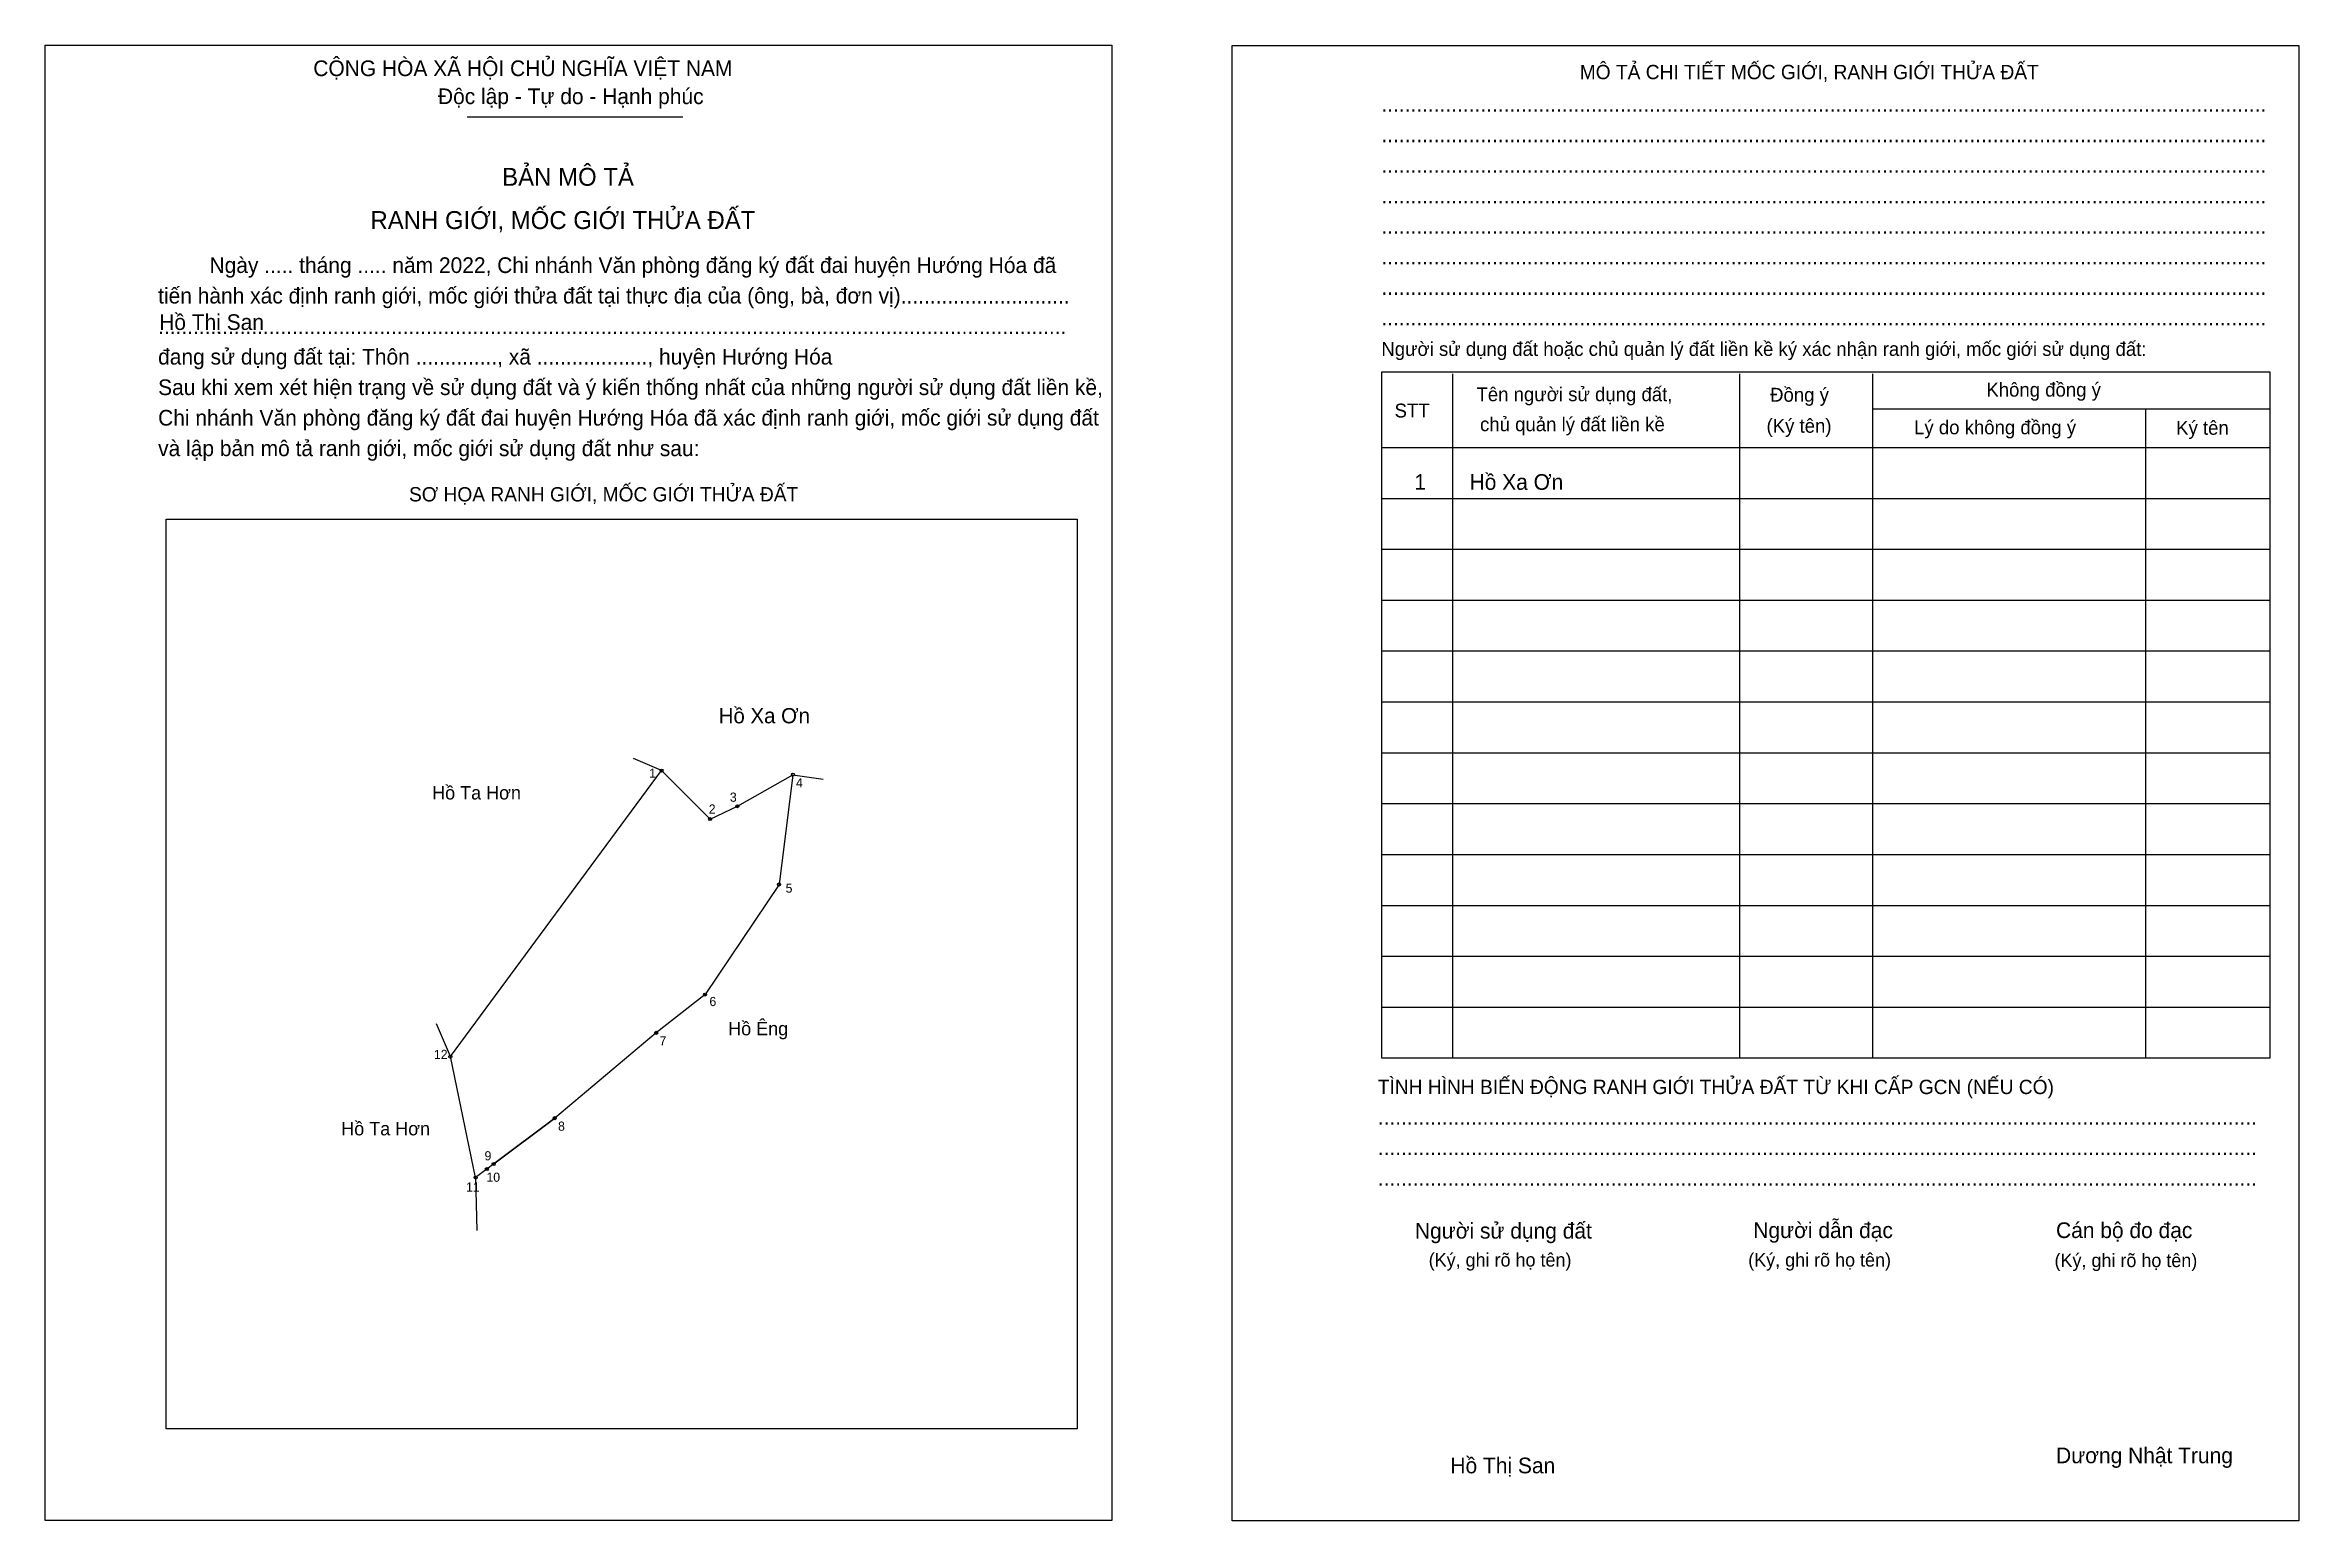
# Model space of a CAD drawing. Extents: x 544641 to 545244, y 1837383 to 1837777.
import ezdxf

# ---------------------------------------------------------------- set-up
doc = ezdxf.new("R2010")
doc.units = 0
for name, color, linetype in [('Level 1', 7, 'Continuous'), ('Level 10', 7, 'Continuous'), ('Level 11', 7, 'Continuous'), ('Level 12', 7, 'Continuous'), ('Level 2', 7, 'Continuous'), ('Level 25', 7, 'Continuous'), ('Level 27', 7, 'Continuous'), ('Level 36', 7, 'Continuous'), ('Level 52', 7, 'Continuous'), ('Level 55', 7, 'Continuous'), ('Level 6', 7, 'Continuous'), ('Level 9', 7, 'Continuous')]:
    doc.layers.add(name, color=color, linetype=linetype)

msp = doc.modelspace()

# ---------------------------------------------------------------- linework, layer by layer
at = {"layer": 'Level 1'}
for p, q in [((544640.88, 1837777.36), (544640.88, 1837777.36)), ((544958.33, 1837777.22), (544958.33, 1837777.22)), ((544753.78, 1837758.17), (544811.48, 1837758.17)), ((545017.31, 1837689.45), (545017.31, 1837506.41)), ((545094.06, 1837689.45), (545094.06, 1837506.41)), ((545129.58, 1837689.45), (545129.58, 1837506.41)), ((545129.58, 1837680.06), (545236, 1837680.06)), ((545202.66, 1837680.06), (545202.66, 1837506.41)), ((544998.26, 1837669.72), (545236, 1837669.72)), ((544998.26, 1837656.11), (545236, 1837656.11)), ((544673.28, 1837650.53), (544673.28, 1837650.53)), ((544998.26, 1837642.5), (545236, 1837642.5)), ((544998.26, 1837628.89), (545236, 1837628.89)), ((544998.26, 1837615.28), (545236, 1837615.28)), ((544998.26, 1837601.67), (545236, 1837601.67)), ((544998.26, 1837588.06), (545236, 1837588.06)), ((544998.26, 1837574.45), (545236, 1837574.45)), ((544998.26, 1837560.85), (545236, 1837560.85)), ((544998.26, 1837547.24), (545236, 1837547.24)), ((544998.26, 1837533.63), (545236, 1837533.63)), ((544998.26, 1837520.02), (545236, 1837520.02)), ((544916.88, 1837407.2), (544916.88, 1837407.2)), ((544926.21, 1837382.71), (544926.21, 1837382.71)), ((545243.66, 1837382.57), (545243.66, 1837382.57))]:
    msp.add_line(p, q, dxfattribs=at)
for points in [[(545236, 1837689.86), (544998.26, 1837689.86), (544998.26, 1837506.41), (545236, 1837506.41)], [(544673.28, 1837650.53), (544916.88, 1837650.53), (544916.88, 1837407.2), (544673.28, 1837407.2)]]:
    msp.add_lwpolyline(points, close=True, dxfattribs=at)
at = {"layer": 'Level 10'}
msp.add_lwpolyline([(544749.27, 1837506.77), (544805.75, 1837583.3), (544818.74, 1837570.31), (544826.04, 1837573.76), (544840.89, 1837582.19), (544837.18, 1837552.81), (544817.4, 1837523.37), (544804.33, 1837513.13), (544777.18, 1837490.31), (544760.87, 1837478.07), (544759.03, 1837476.69), (544756.02, 1837474.43)], close=True, dxfattribs=at)
at = {"layer": 'Level 11'}
for p, q in [((544749.27, 1837506.77), (544745.58, 1837515.55)), ((544756.02, 1837474.43), (544756.39, 1837460.29))]:
    msp.add_line(p, q, dxfattribs=at)
for centre in [(544805.75, 1837583.3), (544840.89, 1837582.19), (544818.74, 1837570.31), (544826.04, 1837573.76), (544837.18, 1837552.81), (544817.4, 1837523.37), (544804.33, 1837513.13), (544749.27, 1837506.77), (544749.27, 1837506.77), (544777.18, 1837490.31), (544756.02, 1837474.43), (544759.03, 1837476.69), (544760.87, 1837478.07)]:
    msp.add_circle(centre, 0.408, dxfattribs=at)
at = {"layer": 'Level 2'}
for points in [[(544640.88, 1837777.36), (544926.22, 1837777.36), (544926.22, 1837382.71), (544640.88, 1837382.71)], [(544958.33, 1837777.22), (545243.67, 1837777.22), (545243.67, 1837382.57), (544958.33, 1837382.57)]]:
    msp.add_lwpolyline(points, close=True, dxfattribs=at)
at = {"layer": 'Level 25'}
for p in [(544804.33, 1837513.13), (544760.87, 1837478.07)]:
    msp.add_line(p, (544777.18, 1837490.31), dxfattribs=at)
at = {"layer": 'Level 27'}
for p, q in [((544805.75, 1837583.3), (544798.23, 1837586.49)), ((544840.89, 1837582.19), (544848.97, 1837580.99))]:
    msp.add_line(p, q, dxfattribs=at)

# ---------------------------------------------------------------- texts
at = {"layer": 'Level 1'}
for s, height, p in [('CỘNG HÒA XÃ HỘI CHỦ NGHĨA VIỆT NAM', 4.1913, (544712.61, 1837769.06)), ('MÔ TẢ CHI TIẾT MỐC GIỚI, RANH GIỚI THỬA ĐẤT', 3.832, (545051.32, 1837768.23)), ('Độc lập - Tự do - Hạnh phúc', 4.1913, (544745.95, 1837761.57)), ('........................................................................................................................................................', 4.19126, (544998.26, 1837759.53)), ('........................................................................................................................................................', 4.19126, (544998.26, 1837751.37)), ('BẢN MÔ TẢ', 4.791, (544763.13, 1837739.72)), ('........................................................................................................................................................', 4.19126, (544998.26, 1837743.2)), ('RANH GIỚI, MỐC GIỚI THỬA ĐẤT', 4.7905, (544727.9, 1837728.15)), ('........................................................................................................................................................', 4.19126, (544998.26, 1837735.04)), ('........................................................................................................................................................', 4.19126, (544998.26, 1837726.87)), ('Ngày ..... tháng ..... năm 2022, Chi nhánh Văn phòng đăng ký đất đai huyện Hướng Hóa đã', 4.1913, (544684.85, 1837716.39)), ('........................................................................................................................................................', 4.19126, (544998.26, 1837718.71)), ('tiến hành xác định ranh giới, mốc giới thửa đất tại thực địa của (ông, bà, đơn vị).............................', 4.19126, (544671.11, 1837708.23)), ('........................................................................................................................................................', 4.19126, (544998.26, 1837710.54)), ('............................................................................................................................................................', 4.19126, (544671.11, 1837700.06)), ('Người sử dụng đất hoặc chủ quản lý đất liền kề ký xác nhận ranh giới, mốc giới sử dụng đất:', 3.7126, (544998.26, 1837694.21)), ('........................................................................................................................................................', 4.19126, (544998.26, 1837702.38)), ('đang sử dụng đất tại: Thôn .............., xã ..................., huyện Hướng Hóa', 4.1913, (544671.11, 1837691.9)), ('Sau khi xem xét hiện trạng về sử dụng đất và ý kiến thống nhất của những người sử dụng đất liền kề,', 4.1913, (544671.11, 1837683.73)), ('Tên người sử dụng đất,', 3.7126, (545023.71, 1837682.1)), ('Đồng ý', 3.713, (545102.23, 1837681.96)), ('Không đồng ý', 3.7126, (545160.07, 1837683.32)), ('Chi nhánh Văn phòng đăng ký đất đai huyện Hướng Hóa đã xác định ranh giới, mốc giới sử dụng đất', 4.1913, (544671.11, 1837675.57)), ('STT', 3.713, (545001.8, 1837677.74)), ('chủ quản lý đất liền kề', 3.7126, (545024.66, 1837674.07)), ('(Ký tên)', 3.713, (545101.28, 1837673.66)), ('Lý do không đồng ý', 3.7126, (545140.74, 1837673.25)), ('Ký tên', 3.713, (545210.83, 1837673.12)), ('và lập bản mô tả ranh giới, mốc giới sử dụng đất như sau:', 4.1913, (544671.11, 1837667.4)), ('SƠ HỌA RANH GIỚI, MỐC GIỚI THỬA ĐẤT', 3.832, (544738.21, 1837655.28)), ('TÌNH HÌNH BIẾN ĐỘNG RANH GIỚI THỬA ĐẤT TỪ KHI CẤP GCN (NẾU CÓ)', 3.832, (544997.31, 1837496.75)), ('.......................................................................................................................................................', 4.19126, (544997.31, 1837488.58)), ('.......................................................................................................................................................', 4.19126, (544997.31, 1837480.42)), ('.......................................................................................................................................................', 4.19126, (544997.31, 1837472.25)), ('Người sử dụng đất', 4.1913, (545007.24, 1837458.1)), ('Người dẫn đạc', 4.1913, (545097.74, 1837458.24)), ('Cán bộ đo đạc', 4.1913, (545178.71, 1837458.24)), ('(Ký, ghi rõ họ tên)', 3.5927, (545010.92, 1837450.61)), ('(Ký, ghi rõ họ tên)', 3.5927, (545096.38, 1837450.61)), ('(Ký, ghi rõ họ tên)', 3.5927, (545178.3, 1837450.48)), ('Dương Nhật Trung', 4.1913, (545178.71, 1837398.01))]:
    msp.add_text(s, height=height, dxfattribs=at).set_placement(p)
at = {"layer": 'Level 12'}
for s, p in [('Hồ Ta Hơn', (544744.39, 1837575.56)), ('Hồ Êng', (544823.57, 1837512.47)), ('Hồ Ta Hơn', (544720.08, 1837485.71))]:
    msp.add_text(s, height=3.6, dxfattribs=at).set_placement(p)
at = {"layer": 'Level 36'}
msp.add_text('Hồ Xa Ơn', height=4.083, dxfattribs=at).set_placement((544821.04, 1837595.93))
at = {"layer": 'Level 52'}
for s, height, p in [('1', 4.19, (545007.09, 1837658.39)), ('Hồ Xa Ơn', 4.191, (545021.86, 1837658.39))]:
    msp.add_text(s, height=height, dxfattribs=at).set_placement(p)
at = {"layer": 'Level 55'}
for s, p in [('1', (544805.67, 1837583.3)), ('4', (544840.8, 1837582.19)), ('2', (544818.65, 1837570.31)), ('3', (544825.96, 1837573.76)), ('5', (544837.09, 1837552.81)), ('6', (544817.31, 1837523.37)), ('7', (544804.24, 1837513.13)), ('12', (544749.08, 1837506.77)), ('8', (544777.09, 1837490.31)), ('11', (544755.84, 1837474.43)), ('10', (544758.84, 1837476.69)), ('9', (544760.78, 1837478.07))]:
    msp.add_text(s, height=0.272, dxfattribs=at).set_placement(p)
at = {"layer": 'Level 6'}
for p in [(544671.39, 1837701.15), (545016.73, 1837395.31)]:
    msp.add_text('Hồ Thị San', height=4.191, dxfattribs=at).set_placement(p)
at = {"layer": 'Level 9'}
for s, p in [('1', (544802.44, 1837581.36)), ('3', (544824.03, 1837574.95)), ('4', (544841.69, 1837578.8)), ('2', (544818.38, 1837571.77)), ('5', (544838.94, 1837550.63)), ('6', (544818.56, 1837520.29)), ('7', (544805.22, 1837509.79)), ('12', (544744.88, 1837506.13)), ('8', (544778.07, 1837486.95)), ('9', (544758.41, 1837479.02)), ('10', (544758.92, 1837473.29)), ('11', (544753.47, 1837470.66))]:
    msp.add_text(s, height=2.45, dxfattribs=at).set_placement(p)

doc.saveas('drawing.dxf')
